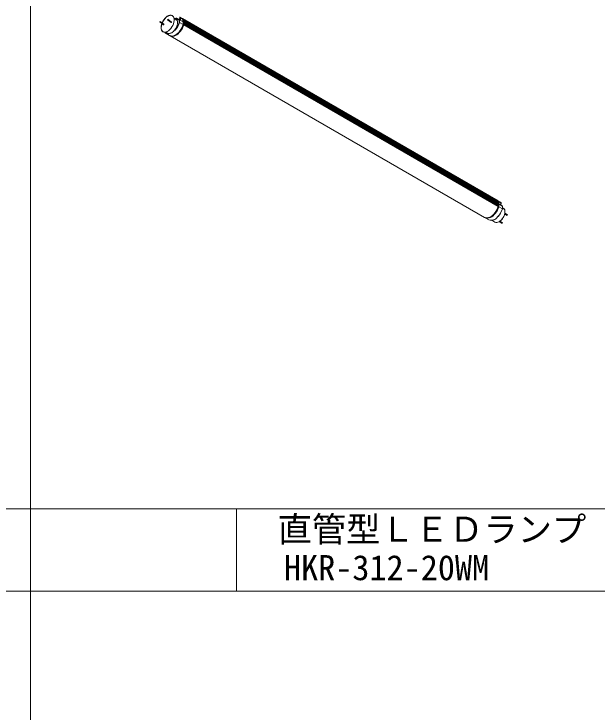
# Model space of a CAD drawing. Units: millimetres, scale not verified. Extents: x -589 to -26, y -1233 to 384.
# Drawn here: x -486.3 to -444.2, y -929.1 to -878.7 of the extents above; entities that cross this region are included whole.
import ezdxf
from ezdxf.enums import TextEntityAlignment as Align

# ---------------------------------------------------------------- set-up
doc = ezdxf.new("R2010")
doc.units = ezdxf.units.MM
doc.header["$LTSCALE"] = 3
doc.layers.add('0-2', color=7, linetype='Continuous', lineweight=18)
doc.styles.add('ＭＳ ゴシック', font='')
doc.styles.get('ＭＳ ゴシック').set_extended_font_data('MS Gothic')

msp = doc.modelspace()

# ---------------------------------------------------------------- linework, layer by layer
at = {"layer": '0-2', "lineweight": 9}
for p, q in [((-485.054, -857.193), (-485.054, -1200.451)), ((-475.151, -879.054), (-475.18, -879.092)), ((-475.18, -879.092), (-474.917, -879.296)), ((-474.891, -879.254), (-475.151, -879.054)), ((-474.508, -879.1), (-474.706, -878.986)), ((-474.705, -879.016), (-474.468, -879.152)), ((-474.548, -878.987), (-474.626, -879.032)), ((-474.554, -879), (-474.618, -879.037)), ((-474.554, -879.025), (-474.554, -879)), ((-474.394, -879.06), (-474.52, -878.987)), ((-474.515, -879), (-474.515, -879.025)), ((-474.41, -879.06), (-474.515, -879)), ((-474.515, -879.025), (-474.426, -879.076)), ((-474.37, -879.052), (-474.439, -879.092)), ((-474.364, -879.039), (-474.433, -879.079)), ((-474.37, -879.063), (-474.37, -879.052)), ((-474.338, -879.1), (-474.358, -879.088)), ((-474.338, -879.284), (-474.338, -879.1)), ((-474.252, -879.087), (-474.336, -879.039)), ((-474.33, -879.052), (-474.33, -879.063)), ((-474.247, -879.1), (-474.33, -879.052)), ((-474.33, -879.063), (-474.072, -879.212)), ((-474.324, -879.075), (-474.304, -879.087)), ((-474.066, -879.224), (-474.324, -879.075)), ((-474.304, -879.087), (-474.046, -879.236)), ((-474.298, -879.1), (-474.298, -879.288)), ((-474.04, -879.249), (-474.298, -879.1)), ((-474.098, -879.01), (-474.273, -878.909)), ((-474.247, -879.1), (-474.247, -878.967)), ((-474.072, -879.068), (-474.247, -878.967)), ((-474.096, -879.011), (-474.095, -879.011)), ((-451.315, -892.164), (-474.095, -879.011)), ((-474.095, -879.011), (-451.315, -892.164)), ((-474.089, -879.017), (-451.309, -892.17)), ((-474.075, -879.041), (-451.311, -892.185)), ((-474.072, -879.212), (-474.072, -879.068)), ((-474.072, -879.099), (-451.342, -892.223)), ((-451.306, -892.279), (-474.072, -879.134)), ((-474.072, -879.138), (-451.304, -892.284)), ((-451.294, -892.323), (-474.072, -879.171)), ((-474.072, -879.175), (-474.072, -879.18)), ((-474.072, -879.175), (-451.292, -892.328)), ((-474.072, -879.18), (-451.292, -892.333)), ((-474.072, -879.198), (-451.3, -892.346)), ((-451.294, -892.369), (-474.071, -879.218)), ((-473.933, -879.215), (-473.933, -879.198)), ((-475.618, -879.551), (-475.627, -879.66)), ((-475.593, -879.436), (-475.618, -879.551)), ((-475.567, -879.364), (-475.593, -879.436)), ((-474.917, -879.296), (-474.906, -879.296)), ((-474.906, -879.296), (-474.898, -879.293)), ((-474.898, -879.293), (-474.89, -879.286)), ((-474.887, -879.262), (-474.891, -879.254)), ((-474.89, -879.286), (-474.886, -879.274)), ((-474.886, -879.274), (-474.887, -879.262)), ((-474.04, -879.437), (-474.298, -879.288)), ((-474.145, -879.717), (-474.142, -879.717)), ((-474.13, -879.695), (-474.132, -879.693)), ((-474.062, -879.562), (-474.08, -879.551)), ((-474.065, -879.536), (-474.073, -879.532)), ((-474.046, -879.236), (-474.066, -879.224)), ((-474.066, -879.224), (-451.292, -892.374)), ((-474.066, -879.548), (-474.063, -879.55)), ((-474.066, -879.548), (-474.063, -879.55)), ((-474.064, -879.508), (-474.058, -879.511)), ((-474.064, -879.549), (-474.063, -879.549)), ((-474.041, -879.244), (-451.292, -892.378)), ((-474.04, -879.437), (-474.04, -879.249)), ((-451.266, -892.402), (-474.04, -879.253)), ((-474.04, -879.262), (-474.04, -879.271)), ((-474.04, -879.262), (-451.26, -892.415)), ((-474.04, -879.271), (-451.26, -892.424)), ((-474.04, -879.29), (-451.268, -892.438)), ((-451.262, -892.46), (-474.04, -879.309)), ((-474.04, -879.313), (-474.04, -879.317)), ((-474.04, -879.313), (-451.26, -892.465)), ((-474.04, -879.317), (-451.26, -892.47)), ((-474.04, -879.336), (-451.268, -892.484)), ((-451.262, -892.506), (-474.04, -879.355)), ((-474.04, -879.359), (-474.04, -879.363)), ((-474.04, -879.359), (-451.26, -892.511)), ((-474.04, -879.363), (-451.26, -892.516)), ((-474.04, -879.409), (-474.02, -879.42)), ((-474.04, -879.432), (-474.008, -879.414)), ((-451.302, -892.52), (-474.003, -879.413)), ((-474.001, -879.418), (-451.3, -892.525)), ((-475.302, -879.979), (-475.174, -880.053)), ((-475.28, -880.077), (-475.022, -880.226)), ((-474.686, -880.228), (-474.684, -880.229)), ((-474.682, -880.226), (-474.681, -880.227)), ((-474.679, -880.225), (-474.679, -880.225)), ((-474.661, -880.217), (-474.656, -880.22)), ((-474.657, -880.215), (-474.653, -880.218)), ((-474.652, -880.216), (-474.655, -880.214)), ((-474.635, -880.205), (-474.628, -880.208)), ((-474.632, -880.203), (-474.625, -880.207)), ((-474.624, -880.206), (-474.63, -880.202)), ((-474.608, -880.191), (-474.6, -880.196)), ((-474.606, -880.189), (-474.598, -880.194)), ((-474.596, -880.193), (-474.604, -880.188)), ((-474.579, -880.174), (-474.57, -880.18)), ((-474.579, -880.177), (-474.572, -880.181)), ((-474.569, -880.179), (-474.578, -880.173)), ((-474.541, -880.163), (-474.552, -880.156)), ((-474.552, -880.158), (-474.541, -880.163)), ((-474.551, -880.161), (-474.544, -880.165)), ((-474.513, -880.145), (-474.524, -880.138)), ((-474.523, -880.14), (-474.513, -880.146)), ((-474.522, -880.143), (-474.516, -880.147)), ((-474.485, -880.126), (-474.496, -880.119)), ((-474.495, -880.121), (-474.486, -880.126)), ((-474.494, -880.124), (-474.488, -880.127)), ((-474.457, -880.105), (-474.467, -880.099)), ((-474.466, -880.1), (-474.458, -880.105)), ((-474.465, -880.103), (-474.46, -880.106)), ((-474.43, -880.082), (-474.439, -880.077)), ((-474.438, -880.078), (-474.43, -880.082)), ((-474.437, -880.08), (-474.433, -880.083)), ((-474.403, -880.058), (-474.412, -880.053)), ((-474.411, -880.054), (-474.403, -880.058)), ((-474.409, -880.057), (-474.405, -880.059)), ((-474.376, -880.033), (-474.384, -880.028)), ((-474.383, -880.029), (-474.377, -880.033)), ((-474.382, -880.031), (-474.379, -880.033)), ((-474.35, -880.006), (-474.357, -880.002)), ((-474.356, -880.003), (-474.35, -880.006)), ((-474.355, -880.005), (-474.352, -880.006)), ((-474.325, -879.978), (-474.33, -879.975)), ((-474.33, -879.975), (-474.325, -879.978)), ((-474.328, -879.977), (-474.326, -879.978)), ((-474.3, -879.949), (-474.305, -879.946)), ((-474.304, -879.946), (-474.3, -879.949)), ((-474.302, -879.948), (-474.301, -879.948)), ((-474.276, -879.918), (-474.279, -879.916)), ((-474.279, -879.916), (-474.276, -879.918)), ((-474.277, -879.918), (-474.276, -879.918)), ((-474.186, -879.787), (-474.183, -879.787)), ((-474.17, -879.766), (-474.172, -879.763)), ((-474.165, -879.752), (-474.162, -879.753)), ((-474.15, -879.731), (-474.151, -879.729)), ((-474.983, -880.249), (-452.282, -893.356)), ((-451.564, -892.114), (-451.578, -892.122)), ((-451.311, -892.185), (-451.342, -892.223)), ((-451.326, -892.229), (-451.34, -892.221)), ((-451.326, -892.24), (-451.329, -892.265)), ((-451.143, -892.263), (-451.318, -892.162)), ((-451.315, -892.164), (-451.315, -892.164)), ((-451.304, -892.284), (-451.304, -892.317)), ((-451.292, -892.364), (-451.292, -892.22)), ((-451.292, -892.22), (-451.117, -892.321)), ((-451.113, -892.284), (-451.132, -892.273)), ((-451.117, -892.454), (-451.117, -892.321)), ((-451.34, -892.681), (-451.338, -892.682)), ((-451.3, -892.346), (-451.304, -892.349)), ((-451.3, -892.525), (-451.3, -892.567)), ((-451.3, -892.539), (-451.28, -892.55)), ((-451.28, -892.55), (-451.3, -892.562)), ((-451.292, -892.328), (-451.292, -892.333)), ((-451.292, -892.364), (-451.034, -892.513)), ((-451.292, -892.374), (-451.292, -892.378)), ((-451.286, -892.377), (-451.266, -892.389)), ((-451.028, -892.526), (-451.286, -892.377)), ((-451.268, -892.438), (-451.272, -892.44)), ((-451.268, -892.484), (-451.272, -892.486)), ((-451.266, -892.389), (-451.008, -892.538)), ((-451.002, -892.551), (-451.26, -892.402)), ((-451.26, -892.415), (-451.26, -892.424)), ((-451.26, -892.465), (-451.26, -892.47)), ((-451.26, -892.511), (-451.26, -892.516)), ((-451.26, -892.59), (-451.002, -892.739)), ((-451.04, -892.489), (-451.117, -892.445)), ((-451.034, -892.502), (-451.117, -892.454)), ((-451.034, -892.513), (-451.034, -892.502)), ((-451.008, -892.538), (-451.028, -892.526)), ((-451.026, -892.525), (-451.026, -892.514)), ((-451.002, -892.739), (-451.002, -892.551)), ((-450.994, -892.749), (-450.994, -892.562)), ((-450.874, -892.745), (-450.994, -892.676)), ((-450.835, -892.798), (-450.994, -892.706)), ((-451.419, -893.409), (-451.323, -893.295)), ((-450.836, -893.098), (-450.656, -893.208)), ((-450.822, -893.048), (-450.63, -893.166)), ((-450.656, -893.208), (-450.626, -893.168)), ((-452.242, -893.379), (-451.984, -893.527)), ((-451.769, -893.567), (-451.541, -893.698)), ((-451.221, -893.655), (-451.01, -893.785)), ((-451.176, -893.624), (-450.984, -893.743)), ((-451.01, -893.785), (-450.98, -893.745)), ((-573.989, -914.403), (-39.884, -914.403)), ((-470.204, -914.403), (-470.204, -920.343)), ((-39.884, -920.343), (-573.989, -920.343))]:
    msp.add_line(p, q, dxfattribs=at)
msp.add_lwpolyline([(-475.435, -879.405), (-475.695, -879.205), (-475.724, -879.243), (-475.461, -879.446), (-475.45, -879.447), (-475.442, -879.444), (-475.434, -879.436), (-475.43, -879.424), (-475.431, -879.413)], close=True, dxfattribs=at)
for points in [[(-475.583, -879.352), (-475.609, -879.427), (-475.635, -879.542), (-475.643, -879.651), (-475.635, -879.75), (-475.609, -879.835), (-475.568, -879.904), (-475.512, -879.954), (-475.443, -879.983), (-475.365, -879.99), (-475.279, -879.975), (-475.19, -879.938), (-475.099, -879.881), (-475.011, -879.806), (-474.929, -879.715), (-474.855, -879.611), (-474.792, -879.5), (-474.743, -879.383), (-474.71, -879.267), (-474.693, -879.154), (-474.693, -879.05), (-474.71, -878.957), (-474.743, -878.879), (-474.792, -878.82), (-474.855, -878.78), (-474.929, -878.762), (-475.011, -878.766), (-475.099, -878.792), (-475.19, -878.839), (-475.279, -878.906), (-475.365, -878.99), (-475.443, -879.087), (-475.512, -879.195), (-475.565, -879.305)], [(-474.822, -878.797), (-474.839, -878.789), (-474.912, -878.771), (-474.995, -878.775), (-475.083, -878.801), (-475.173, -878.849), (-475.263, -878.915), (-475.349, -878.999), (-475.427, -879.097), (-475.495, -879.204), (-475.55, -879.316)], [(-474.646, -879.816), (-474.591, -879.736), (-474.543, -879.65), (-474.504, -879.561), (-474.475, -879.471), (-474.457, -879.383), (-474.449, -879.299), (-474.453, -879.222), (-474.468, -879.152)], [(-474.306, -878.893), (-474.306, -878.893), (-474.287, -878.915), (-474.28, -878.95), (-474.287, -878.992), (-474.306, -879.036), (-474.315, -879.05)], [(-474.274, -878.911), (-474.297, -878.898), (-474.306, -878.893)], [(-474.284, -879.069), (-474.274, -879.054), (-474.255, -879.01), (-474.249, -878.968), (-474.255, -878.933), (-474.274, -878.911), (-474.274, -878.911)], [(-474.072, -879.203), (-451.304, -892.349), (-451.304, -892.363)], [(-475.022, -880.226), (-474.986, -880.244), (-474.909, -880.263), (-474.825, -880.264), (-474.736, -880.245), (-474.643, -880.209), (-474.549, -880.154), (-474.456, -880.084), (-474.366, -879.999), (-474.282, -879.901), (-474.206, -879.794), (-474.139, -879.679), (-474.083, -879.559), (-474.04, -879.437)], [(-474.001, -879.418), (-474.001, -879.46), (-474.044, -879.582), (-474.1, -879.701), (-474.166, -879.817), (-474.243, -879.924), (-474.327, -880.022), (-474.416, -880.107), (-474.509, -880.177), (-474.603, -880.232), (-474.696, -880.268), (-474.786, -880.287), (-474.87, -880.286), (-474.946, -880.267), (-475.002, -880.236)], [(-474.126, -879.682), (-474.123, -879.682), (-474.12, -879.681), (-474.117, -879.679), (-474.114, -879.676), (-474.112, -879.672), (-474.111, -879.668), (-474.11, -879.665), (-474.11, -879.661), (-474.112, -879.659), (-474.114, -879.657), (-474.115, -879.656), (-474.115, -879.655), (-474.115, -879.653), (-474.114, -879.651), (-474.113, -879.649), (-474.111, -879.647), (-474.11, -879.646), (-474.108, -879.646), (-474.105, -879.645), (-474.102, -879.645), (-474.099, -879.642), (-474.096, -879.639), (-474.094, -879.636), (-474.093, -879.632), (-474.092, -879.628), (-474.093, -879.625), (-474.095, -879.623), (-474.097, -879.621), (-474.098, -879.62), (-474.098, -879.618), (-474.098, -879.617), (-474.097, -879.615), (-474.096, -879.613), (-474.095, -879.611), (-474.093, -879.61), (-474.092, -879.609), (-474.089, -879.609), (-474.085, -879.608), (-474.082, -879.606)], [(-474.082, -879.606), (-474.08, -879.602), (-474.078, -879.599), (-474.076, -879.595), (-474.076, -879.591), (-474.077, -879.588), (-474.079, -879.586), (-474.081, -879.585), (-474.082, -879.584), (-474.082, -879.582), (-474.082, -879.58), (-474.082, -879.578), (-474.081, -879.576), (-474.079, -879.575), (-474.078, -879.573), (-474.076, -879.573), (-474.073, -879.572), (-474.07, -879.571), (-474.067, -879.568), (-474.064, -879.565), (-474.062, -879.561), (-474.061, -879.557), (-474.061, -879.554), (-474.062, -879.551), (-474.064, -879.549), (-474.066, -879.548), (-474.067, -879.548), (-474.067, -879.547), (-474.068, -879.546), (-474.068, -879.546), (-474.068, -879.545), (-474.068, -879.544), (-474.068, -879.543), (-474.067, -879.542)], [(-474.04, -879.294), (-451.272, -892.44), (-451.272, -892.455)], [(-474.04, -879.34), (-451.272, -892.486), (-451.272, -892.501)], [(-474.001, -879.46), (-451.3, -892.567), (-451.343, -892.689), (-451.399, -892.808), (-451.466, -892.923), (-451.542, -893.031), (-451.626, -893.128), (-451.715, -893.214), (-451.808, -893.284), (-451.903, -893.338), (-451.995, -893.375), (-452.085, -893.393), (-452.169, -893.393), (-452.245, -893.373), (-452.282, -893.356)], [(-475.174, -880.053), (-475.156, -880.062), (-475.101, -880.078)], [(-474.69, -880.229), (-474.689, -880.23), (-474.686, -880.23), (-474.683, -880.228), (-474.68, -880.226), (-474.679, -880.225)], [(-474.664, -880.218), (-474.663, -880.22), (-474.66, -880.221), (-474.657, -880.22), (-474.654, -880.218), (-474.651, -880.216), (-474.649, -880.212), (-474.649, -880.211)], [(-474.636, -880.205), (-474.636, -880.207), (-474.634, -880.209), (-474.632, -880.209), (-474.629, -880.209), (-474.626, -880.207), (-474.623, -880.204), (-474.62, -880.2), (-474.619, -880.196)], [(-474.608, -880.19), (-474.608, -880.191), (-474.607, -880.194), (-474.605, -880.196), (-474.603, -880.196), (-474.6, -880.195), (-474.597, -880.193), (-474.594, -880.19), (-474.592, -880.186), (-474.59, -880.182), (-474.59, -880.18)], [(-474.58, -880.174), (-474.579, -880.177), (-474.578, -880.179), (-474.576, -880.181), (-474.574, -880.181), (-474.571, -880.18), (-474.568, -880.178), (-474.565, -880.175), (-474.563, -880.171), (-474.562, -880.167), (-474.561, -880.163), (-474.561, -880.162)], [(-474.552, -880.156), (-474.552, -880.158), (-474.551, -880.161), (-474.55, -880.163), (-474.547, -880.165), (-474.545, -880.165), (-474.542, -880.164), (-474.539, -880.161), (-474.536, -880.158), (-474.534, -880.154), (-474.533, -880.15), (-474.532, -880.146), (-474.532, -880.144), (-474.531, -880.142)], [(-474.523, -880.14), (-474.522, -880.143), (-474.521, -880.145), (-474.519, -880.147), (-474.516, -880.147), (-474.513, -880.145), (-474.51, -880.143), (-474.507, -880.139), (-474.505, -880.135), (-474.504, -880.131), (-474.504, -880.127), (-474.503, -880.125), (-474.502, -880.123), (-474.501, -880.121), (-474.5, -880.12), (-474.498, -880.119), (-474.497, -880.119), (-474.495, -880.12), (-474.495, -880.121), (-474.494, -880.124), (-474.492, -880.126), (-474.49, -880.127), (-474.487, -880.127), (-474.484, -880.125), (-474.481, -880.122), (-474.478, -880.119), (-474.477, -880.115), (-474.476, -880.111), (-474.476, -880.107), (-474.475, -880.105), (-474.474, -880.103), (-474.473, -880.101), (-474.472, -880.1), (-474.47, -880.099), (-474.469, -880.099), (-474.467, -880.099), (-474.466, -880.1), (-474.465, -880.103), (-474.464, -880.105), (-474.461, -880.106)], [(-474.461, -880.106), (-474.458, -880.105), (-474.455, -880.103), (-474.452, -880.101), (-474.45, -880.097), (-474.448, -880.093), (-474.448, -880.089), (-474.447, -880.085), (-474.447, -880.083), (-474.446, -880.081), (-474.445, -880.079), (-474.444, -880.078), (-474.442, -880.077), (-474.441, -880.077), (-474.439, -880.077), (-474.438, -880.078), (-474.437, -880.08), (-474.435, -880.082), (-474.433, -880.083), (-474.43, -880.082), (-474.427, -880.08), (-474.424, -880.077), (-474.422, -880.074), (-474.42, -880.07), (-474.42, -880.066), (-474.42, -880.062), (-474.419, -880.06), (-474.419, -880.058), (-474.418, -880.056), (-474.416, -880.055), (-474.415, -880.054), (-474.413, -880.053), (-474.412, -880.053), (-474.411, -880.054), (-474.409, -880.057), (-474.407, -880.058), (-474.405, -880.059), (-474.402, -880.058), (-474.399, -880.056), (-474.396, -880.052)], [(-474.396, -880.052), (-474.394, -880.049), (-474.392, -880.045), (-474.392, -880.041), (-474.392, -880.037), (-474.392, -880.035), (-474.391, -880.033), (-474.39, -880.031), (-474.389, -880.03), (-474.387, -880.029), (-474.386, -880.028), (-474.384, -880.028), (-474.383, -880.029), (-474.382, -880.031), (-474.38, -880.033), (-474.377, -880.033), (-474.374, -880.032), (-474.371, -880.03), (-474.368, -880.026), (-474.366, -880.023), (-474.365, -880.019), (-474.365, -880.015), (-474.365, -880.011), (-474.365, -880.009), (-474.364, -880.007), (-474.363, -880.006), (-474.362, -880.004), (-474.36, -880.003), (-474.359, -880.002), (-474.358, -880.002), (-474.356, -880.003), (-474.355, -880.005), (-474.352, -880.006), (-474.35, -880.006), (-474.347, -880.005), (-474.344, -880.002), (-474.341, -879.999), (-474.339, -879.995), (-474.338, -879.991), (-474.338, -879.988)], [(-474.338, -879.988), (-474.339, -879.984), (-474.339, -879.982), (-474.338, -879.98), (-474.337, -879.978), (-474.336, -879.977), (-474.334, -879.975), (-474.333, -879.974), (-474.331, -879.974), (-474.33, -879.975), (-474.328, -879.977), (-474.326, -879.978), (-474.323, -879.978), (-474.32, -879.976), (-474.317, -879.974), (-474.314, -879.97), (-474.313, -879.966), (-474.312, -879.962), (-474.312, -879.959), (-474.313, -879.956), (-474.313, -879.954), (-474.312, -879.952), (-474.311, -879.95), (-474.31, -879.948), (-474.308, -879.947), (-474.307, -879.946), (-474.305, -879.946), (-474.304, -879.946), (-474.302, -879.948), (-474.3, -879.949), (-474.297, -879.948), (-474.294, -879.947), (-474.291, -879.944), (-474.288, -879.94), (-474.287, -879.936), (-474.286, -879.933), (-474.286, -879.929), (-474.287, -879.926), (-474.287, -879.924), (-474.287, -879.922)], [(-474.287, -879.922), (-474.286, -879.92), (-474.285, -879.918), (-474.283, -879.917), (-474.282, -879.916), (-474.28, -879.916), (-474.279, -879.916), (-474.277, -879.918), (-474.274, -879.918), (-474.271, -879.918), (-474.268, -879.916), (-474.266, -879.913), (-474.263, -879.909), (-474.262, -879.905), (-474.261, -879.902), (-474.261, -879.898), (-474.262, -879.895), (-474.263, -879.894), (-474.262, -879.892), (-474.262, -879.89), (-474.26, -879.888), (-474.259, -879.886), (-474.257, -879.885), (-474.256, -879.885), (-474.255, -879.885), (-474.252, -879.886), (-474.25, -879.887), (-474.247, -879.886), (-474.244, -879.884), (-474.241, -879.881), (-474.239, -879.877), (-474.237, -879.873), (-474.237, -879.87), (-474.237, -879.866), (-474.239, -879.864), (-474.239, -879.862), (-474.239, -879.86), (-474.238, -879.858), (-474.237, -879.856), (-474.235, -879.854)], [(-474.235, -879.854), (-474.234, -879.853), (-474.232, -879.853), (-474.231, -879.853), (-474.228, -879.854), (-474.226, -879.854), (-474.223, -879.853), (-474.22, -879.851), (-474.217, -879.848), (-474.215, -879.844), (-474.214, -879.84), (-474.213, -879.837), (-474.214, -879.834), (-474.215, -879.831), (-474.216, -879.829), (-474.216, -879.828), (-474.215, -879.826), (-474.214, -879.824), (-474.213, -879.822), (-474.211, -879.821), (-474.209, -879.82), (-474.208, -879.82), (-474.205, -879.821), (-474.203, -879.821), (-474.2, -879.82), (-474.197, -879.818), (-474.194, -879.814), (-474.192, -879.811), (-474.191, -879.807), (-474.191, -879.803), (-474.192, -879.8), (-474.193, -879.798)], [(-451.333, -892.212), (-451.33, -892.218), (-451.326, -892.24)], [(-451.094, -892.383), (-451.087, -892.341), (-451.094, -892.306), (-451.113, -892.284), (-451.113, -892.284)], [(-451.26, -892.402), (-451.26, -892.59), (-451.303, -892.712), (-451.359, -892.831), (-451.426, -892.946), (-451.502, -893.054), (-451.586, -893.151), (-451.676, -893.236), (-451.769, -893.307), (-451.863, -893.361), (-451.956, -893.398), (-452.045, -893.416), (-452.129, -893.416), (-452.206, -893.396), (-452.262, -893.366)], [(-451.541, -893.698), (-451.53, -893.704), (-451.467, -893.724), (-451.396, -893.724), (-451.319, -893.706), (-451.24, -893.669), (-451.161, -893.614), (-451.085, -893.545), (-451.014, -893.462), (-450.951, -893.37), (-450.898, -893.271), (-450.857, -893.169), (-450.83, -893.067), (-450.817, -892.969), (-450.818, -892.878), (-450.835, -892.798)], [(-451.338, -892.682), (-451.336, -892.676), (-451.335, -892.669)], [(-451.117, -892.434), (-451.113, -892.427), (-451.094, -892.383)], [(-451.323, -893.295), (-451.319, -893.296), (-451.316, -893.298), (-451.313, -893.298), (-451.311, -893.298), (-451.31, -893.297), (-451.31, -893.297), (-451.309, -893.295), (-451.31, -893.292), (-451.311, -893.289)], [(-451.782, -893.568), (-451.769, -893.567), (-451.641, -893.542)]]:
    msp.add_lwpolyline(points, dxfattribs=at)
for centre, radius, start, end in [((-474.541, -878.998), 0.0132, 123.4955, 187.8169), ((-474.534, -879.038), 0.0431, 62.6095, 117.3907), ((-474.534, -879.063), 0.0431, 62.6095, 117.3907), ((-474.452, -879.029), 0.102, 177.9392, 211.285), ((-474.534, -879.011), 0.0281, 60.0027, 119.9973), ((-474.507, -879.105), 0.0279, 65.9818, 141.2161), ((-474.527, -878.998), 0.013, 351.4912, 57.1967), ((-474.439, -879.03), 0.0754, 176.3752, 221.4066), ((-474.545, -879.165), 0.0754, 50.8259, 59.9886), ((-474.477, -879.112), 0.0215, 64.8679, 165.5438), ((-474.492, -879.008), 0.099, 266.803, 302.4601), ((-474.559, -879.179), 0.0947, 16.2949, 49.4665), ((-474.425, -879.09), 0.0138, 125.0126, 186.2999), ((-474.356, -879.05), 0.0138, 125.0126, 186.2999), ((-474.35, -879.09), 0.0431, 62.6095, 117.3907), ((-474.35, -879.101), 0.0431, 62.6095, 117.3907), ((-474.342, -879.065), 0.0282, 174.3798, 234.3017), ((-474.35, -879.063), 0.0281, 60.0027, 119.9973), ((-474.335, -879.099), 0.0259, 66.3573, 155.184), ((-474.314, -879.111), 0.0259, 66.3565, 155.1843), ((-474.318, -879.138), 0.0431, 62.6095, 117.3907), ((-474.343, -879.05), 0.0136, 353.1812, 55.5067), ((-474.316, -879.064), 0.0141, 174.3788, 234.303), ((-474.312, -879.099), 0.0141, 354.3801, 54.3017), ((-474.301, -878.957), 0.0548, 349.6957, 76.1359), ((-474.261, -879.098), 0.014, 354.1145, 54.5735), ((-474.133, -879.06), 0.0612, 353.1187, 55.5691), ((-474.12, -879.047), 0.0436, 43.9168, 55.4379), ((-474.058, -879.213), 0.0141, 174.3788, 234.303), ((-473.98, -879.199), 0.0478, 342.7652, 30.2778), ((-475.284, -879.692), 0.344, 174.7202, 232.1345), ((-475.664, -878.87), 1.389, 317.0988, 342.6783), ((-475.671, -878.867), 1.436, 317.0947, 342.9087), ((-474.144, -879.725), 0.0084, 99.5565, 202.0609), ((-474.145, -879.702), 0.0158, 279.0099, 24.283), ((-474.125, -879.69), 0.0083, 101.0528, 203.9184), ((-475.247, -879.097), 1.261, 339.3391, 340.257), ((-474.08, -879.512), 0.0225, 332.1518, 32.0296), ((-474.054, -879.248), 0.0141, 354.3801, 54.3017), ((-474.005, -879.417), 0.0049, 350.7864, 129.2033), ((-475.127, -879.814), 0.304, 216.1353, 277.2905), ((-475.137, -879.783), 0.297, 223.7098, 276.9925), ((-475.07, -880.089), 0.0328, 161.6579, 234.5783), ((-475.067, -879.724), 0.356, 264.463, 302.7773), ((-475.287, -879.342), 0.797, 301.2405, 323.5065), ((-474.581, -879.779), 0.0753, 209.3103, 239.6096), ((-474.525, -880.141), 0.0025, 13.1783, 87.6491), ((-474.185, -879.795), 0.0083, 96.0137, 198.899), ((-474.185, -879.771), 0.0158, 275.6518, 20.9394), ((-474.164, -879.76), 0.0084, 97.8775, 200.39), ((-474.164, -879.737), 0.0159, 277.4253, 22.5173), ((-451.542, -892.149), 0.0412, 88.3404, 121.6726), ((-451.565, -892.141), 0.0478, 342.7699, 30.2731), ((-451.352, -892.213), 0.0601, 352.7545, 59.3016), ((-451.34, -892.2), 0.0436, 43.9168, 55.4379), ((-451.32, -892.176), 0.0125, 313.8927, 26.925), ((-451.309, -892.283), 0.0057, 354.531, 54.1566), ((-451.178, -892.314), 0.0612, 353.1187, 55.5691), ((-452.556, -892.212), 1.305, 315.7456, 338.8822), ((-452.374, -892.317), 1.436, 317.0947, 342.9087), ((-452.328, -892.344), 1.389, 317.0988, 342.6783), ((-451.305, -892.524), 0.0055, 353.7031, 54.9844), ((-451.309, -892.332), 0.0173, 302.6048, 357.3952), ((-451.297, -892.327), 0.0054, 352.7529, 55.9346), ((-451.298, -892.373), 0.0061, 356.8613, 51.8262), ((-451.308, -892.378), 0.0161, 329.7326, 358.0761), ((-451.278, -892.366), 0.0141, 174.3788, 234.303), ((-451.303, -892.514), 0.0431, 302.6057, 357.3944), ((-451.277, -892.423), 0.0173, 302.6048, 357.3951), ((-451.277, -892.469), 0.0173, 302.6059, 357.3939), ((-451.274, -892.4), 0.0141, 354.3801, 54.3017), ((-451.274, -892.414), 0.014, 354.1148, 54.5732), ((-451.266, -892.465), 0.0055, 353.7026, 54.9863), ((-451.266, -892.511), 0.0055, 353.7021, 54.9854), ((-451.054, -892.514), 0.0281, 0, 60.0027), ((-451.048, -892.501), 0.014, 354.1145, 54.5735), ((-451.04, -892.515), 0.0141, 5.7122, 65.6112), ((-451.04, -892.526), 0.0141, 5.737, 65.6102), ((-451.02, -892.515), 0.0141, 174.3788, 234.303), ((-451.022, -892.562), 0.0281, 0, 59.9946), ((-451.016, -892.549), 0.0141, 354.3801, 54.3017), ((-451.008, -892.563), 0.0141, 5.7124, 65.611), ((-450.92, -892.821), 0.0878, 15.0753, 58.7823), ((-450.843, -892.812), 0.0166, 18.9323, 61.5525), ((-451.696, -892.914), 0.883, 302.1749, 355.1763), ((-451.828, -893.246), 0.321, 240.9713, 276.3595), ((-451.784, -893.551), 0.0171, 239.0494, 275.865), ((-451.772, -893.1), 0.461, 286.4506, 300.5136), ((-451.889, -892.899), 0.693, 300.4497, 312.6875)]:
    msp.add_arc(centre, radius, start, end, dxfattribs=at)

# ---------------------------------------------------------------- texts
at = {"layer": '0-2', "style": 'ＭＳ ゴシック'}
for s, p in [('直管型ＬＥＤランプ', (-467.228, -917.316)), ('HKR-312-20WM', (-466.77, -920.087))]:
    msp.add_text(s, height=1.815, dxfattribs=at).set_placement(p, align=Align.BOTTOM_LEFT)

doc.saveas('drawing.dxf')
